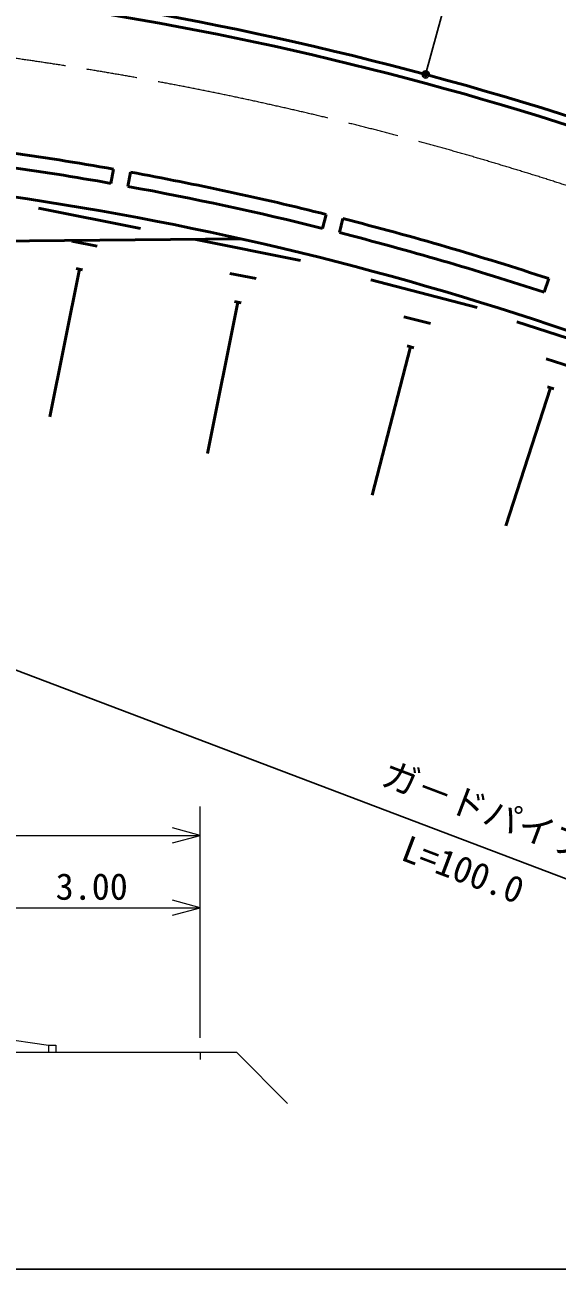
# Model space of a CAD drawing. Units: millimetres, scale not verified, with parts at other scales. Extents: x 40000 to 680000, y 20000 to 380000.
# Drawn here: x 218373 to 255162, y 205000 to 291068 of the extents above; entities that cross this region are included whole.
import ezdxf
from ezdxf.enums import TextEntityAlignment as Align

# ---------------------------------------------------------------- set-up
doc = ezdxf.new("R2010")
doc.units = ezdxf.units.MM
doc.header["$LTSCALE"] = 1000
doc.header["$PDMODE"] = 32
doc.header["$PDSIZE"] = 500
doc.linetypes.add('CHAIN', pattern=[18.5, 12, -1.5, 3.5, -1.5])
for name, color, linetype, lineweight in [('S-BMK', 2, 'CHAIN', 13), ('S-STR-HTXT', 7, 'Continuous', 13), ('S-STR-STRC', 7, 'Continuous', 25), ('S-TTL-BAND', 7, 'Continuous', 25), ('S-TTL-LINE', 7, 'Continuous', 50)]:
    doc.layers.add(name, color=color, linetype=linetype, lineweight=lineweight)
doc.styles.add('@ＭＳ ゴシック', font='')
doc.styles.add('ＭＳ ゴシック', font='')
doc.styles.get('@ＭＳ ゴシック').set_extended_font_data('@MS Gothic')
doc.styles.get('ＭＳ ゴシック').set_extended_font_data('MS Gothic')

msp = doc.modelspace()

# ---------------------------------------------------------------- linework, layer by layer
at = {"layer": 'S-BMK'}
msp.add_arc((186419, 66264), 224676, 71.6669, 94.68199, dxfattribs=at)
at = {"layer": 'S-STR-HTXT'}
for p, q in [((230500, 221000), (230500, 237000)), ((160000, 235000), (230500, 235000)), ((230500, 235000), (228568, 235518)), ((228568, 234482), (230500, 235000)), ((215500, 230000), (230500, 230000)), ((230500, 230000), (228568, 230518)), ((228568, 229482), (230500, 230000)), ((216500, 221000), (220000, 220500)), ((220000, 220500), (220000, 220000)), ((220000, 220500), (220500, 220500)), ((220500, 220500), (220500, 220000)), ((216500, 220000), (230500, 220000)), ((230500, 220000), (230500, 219500)), ((230500, 220000), (233000, 220000)), ((233000, 220000), (236536, 216464))]:
    msp.add_line(p, q, dxfattribs=at)
msp.add_arc((186014, 68568), 254927, 45.26591, 93.08953, dxfattribs=at)
at = {"layer": 'S-STR-STRC'}
for p, q in [((246120, 287786), (249724, 301159)), ((288015, 219768), (210681, 249106))]:
    msp.add_line(p, q, dxfattribs=at)
for radius in [150, 120, 90, 60, 30]:
    msp.add_circle((246081, 287641), radius, dxfattribs=at)
msp.add_point((246081, 287641), dxfattribs=at)
at = {"layer": 'S-TTL-BAND'}
msp.add_line((40000, 205000), (579000, 205000), dxfattribs=at)
msp.add_line((40000, 205000), (579000, 205000), dxfattribs=at)
at = {"layer": 'S-TTL-LINE'}
for p, q in [((224498, 281091), (224323, 280107)), ((225679, 280878), (225499, 279895)), ((219314, 278398), (226367, 276989)), ((239195, 277960), (238953, 276990)), ((240359, 277667), (240112, 276698)), ((214187, 276087), (233298, 276271)), ((221607, 276106), (223370, 275754)), ((230200, 276223), (237423, 274779)), ((222136, 274167), (220093, 263946)), ((221915, 274211), (222356, 274123)), ((232548, 273876), (234354, 273515)), ((242290, 273428), (249648, 271528)), ((254268, 272569), (254581, 273519)), ((233090, 271889), (230996, 261409)), ((232864, 271934), (233316, 271844)), ((244574, 270876), (246414, 270401)), ((252390, 270521), (259264, 268293)), ((245019, 268799), (242370, 258537)), ((244789, 268858), (245249, 268740)), ((254411, 267967), (256129, 267410)), ((254713, 265970), (251612, 256405)), ((254498, 266040), (254928, 265900))]:
    msp.add_line(p, q, dxfattribs=at)
for centre, radius, start, end in [((186419, 66264), 229276, 71.47275, 93.15186), ((186419, 66264), 228676, 71.47312, 93.15186), ((186419, 66264), 218176, 79.94847, 83.96183), ((186419, 66264), 217176, 79.94847, 83.96183), ((186419, 66264), 218176, 76.00139, 79.63333), ((186419, 66264), 217176, 76.00139, 79.63333), ((186419, 66264), 215176, 71.48197, 82.44139), ((186419, 66264), 218176, 71.79505, 75.68625), ((186419, 66264), 217176, 71.79505, 75.68625), ((186014, 68568), 213123, 54.86196, 71.18209)]:
    msp.add_arc(centre, radius, start, end, dxfattribs=at)

# ---------------------------------------------------------------- texts
at = {"layer": 'S-STR-HTXT', "style": 'ＭＳ ゴシック'}
msp.add_text('3.00', height=1833, dxfattribs=at).set_placement((220500, 230000), align=Align.BOTTOM_LEFT)
at = {"layer": 'S-STR-STRC', "style": 'ＭＳ ゴシック'}
msp.add_text('ガ－ドパイプ', height=1833, rotation=339.225, dxfattribs=at).set_placement((249702, 235372), align=Align.BOTTOM_CENTER)
at = {"layer": 'S-STR-STRC', "style": '@ＭＳ ゴシック'}
msp.add_text('L=100.0', height=1833, rotation=339.225, dxfattribs=at).set_placement((248993, 233502), align=Align.TOP_CENTER)

doc.saveas('drawing.dxf')
